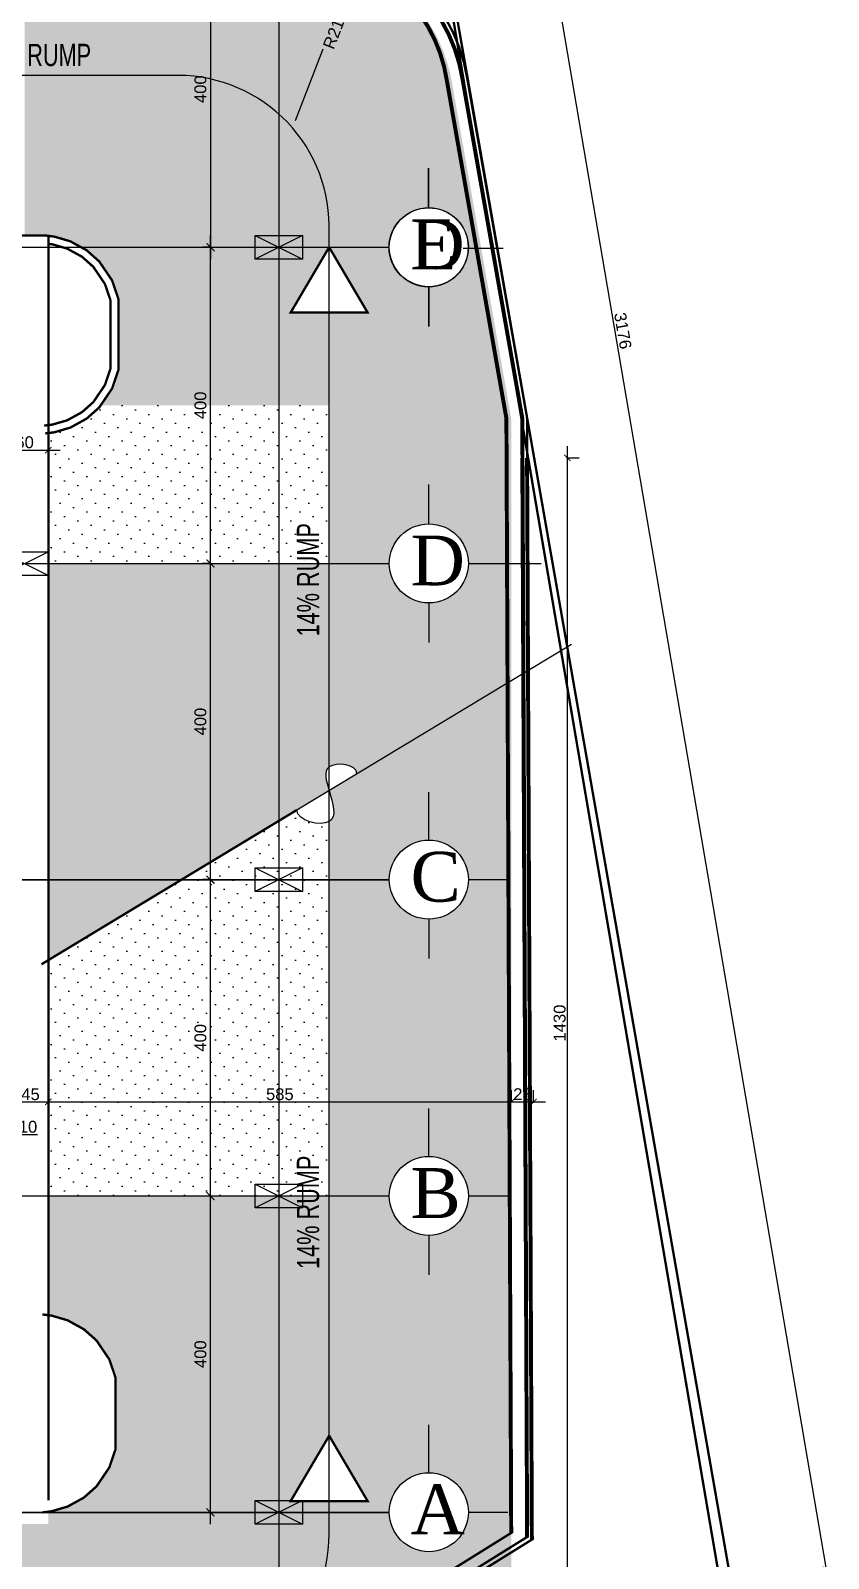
# Model space of a CAD drawing. Extents: x 250879 to 348495, y -51522 to -9360.
# Drawn here: x 303658 to 304667, y -23152 to -21219 of the extents above; entities that cross this region are included whole.
import ezdxf

# ---------------------------------------------------------------- set-up
doc = ezdxf.new("R2010")
doc.units = 0
doc.layers.get('0').update_dxf_attribs({"linetype": 'CONTINUOUS'})
doc.layers.get('DEFPOINTS').update_dxf_attribs({"color": 9, "linetype": 'CONTINUOUS'})
doc.layers.add('A-text finishing', color=6, linetype='CONTINUOUS', lineweight=13)
for name, color, linetype in [('AXIS', 1, 'CONTINUOUS'), ('COLUMN', 5, 'CONTINUOUS'), ('FURNITURE', 4, 'CONTINUOUS'), ('HATCH', 8, 'CONTINUOUS'), ('TEXT', 3, 'CONTINUOUS'), ('WALL', 7, 'CONTINUOUS'), ('WALL1', 2, 'CONTINUOUS')]:
    doc.layers.add(name, color=color, linetype=linetype)
doc.styles.get("Standard").update_dxf_attribs({"font": 'sanss___.ttf', "height": 15})
doc.styles.add('style2', font='romantic.ttf', dxfattribs={"height": 50})
doc.dimstyles.get("Standard").update_dxf_attribs({"dimtxt": 15, "dimasz": 10, "dimexe": 10, "dimexo": 30, "dimgap": 5, "dimtad": 1, "dimdec": 0, "dimdsep": 46, "dimtxsty": 'Standard', "dimblk1": 'ARCHTICK', "dimblk2": 'ARCHTICK', "dimsah": 1, "dimcen": 2.5, "dimdle": 15, "dimclrd": 3, "dimclre": 3, "dimclrt": 3, "dimazin": 0, "dimtfac": 1, "dimtdec": 0, "dimtmove": 2, "dimatfit": 2, "dimldrblk": 'ARCHTICK', "dimfxl": 1.0455, "dimfxlon": 1, "dimtolj": 1, "dimtzin": 0, "dimarcsym": 0})
doc.dimstyles.new('STANDARD$0', dxfattribs={"dimscale": 0, "dimtxt": 12, "dimasz": 8, "dimexe": 15, "dimexo": 0.0625, "dimgap": 2, "dimtad": 1, "dimdec": 0, "dimzin": 0, "dimdsep": 46, "dimtxsty": 'Standard', "dimblk1": 'ARCHTICK', "dimblk2": 'ARCHTICK', "dimsah": 1, "dimcen": 0.09, "dimdle": 15, "dimclrd": 3, "dimclre": 3, "dimclrt": 3, "dimazin": 0, "dimtfac": 1, "dimtdec": 0, "dimtofl": 0, "dimtmove": 1, "dimatfit": 3, "dimldrblk": 'ARCHTICK', "dimfxl": 1.0455, "dimfxlon": 1, "dimtolj": 1, "dimtzin": 0, "dimarcsym": 0})

# ---------------------------------------------------------------- blocks, each defined once
blk = doc.blocks.new('_ARCHTICK')
at = {"color": 0, "linetype": 'ByBlock', "const_width": 0.15}
blk.add_lwpolyline([(-0.5, -0.5), (0.5, 0.5)], dxfattribs=at)
blk = doc.blocks.new('*D111')
at = {"layer": 'DEFPOINTS', "color": 0, "linetype": 'ByBlock', "ltscale": 3, "transparency": 16777216}
for p in [(303818.8, -22693), (303885.6, -22693), (303757.1, -23093.2)]:
    blk.add_point(p, dxfattribs=at)
at = {"layer": 'WALL1', "color": 3, "linetype": 'ByBlock', "lineweight": -2, "ltscale": 3, "transparency": 16777216}
for p, q in [((303885.6, -23108.2), (303885.6, -22678)), ((303884.6, -22693), (303895.6, -22693)), ((303884.6, -23093.2), (303895.6, -23093.2))]:
    blk.add_line(p, q, dxfattribs=at)
at = {"layer": 'WALL1', "color": 3, "linetype": 'ByBlock', "lineweight": -2, "ltscale": 3, "transparency": 16777216, "xscale": 10, "yscale": 10, "zscale": 10}
for p, rotation in [((303885.6, -22693), 90), ((303885.6, -23093.2), 270)]:
    blk.add_blockref('_ARCHTICK', p, dxfattribs=dict(at, rotation=rotation))
at = {"layer": 'WALL1', "color": 3, "linetype": 'ByBlock', "ltscale": 3, "transparency": 16777216, "insert": (303872.9, -22893.1), "char_height": 15, "attachment_point": 5, "rotation": 90}
blk.add_mtext('\\A1;400', dxfattribs=at)
blk = doc.blocks.new('*D112')
at = {"layer": 'DEFPOINTS', "color": 0, "linetype": 'ByBlock', "ltscale": 3, "transparency": 16777216}
for p in [(303885.6, -22292.8), (303885.6, -22292.8), (303818.8, -22693)]:
    blk.add_point(p, dxfattribs=at)
at = {"layer": 'WALL1', "color": 3, "linetype": 'ByBlock', "lineweight": -2, "ltscale": 3, "transparency": 16777216}
for p, q in [((303885.6, -22708), (303885.6, -22277.8)), ((303885.6, -22292.8), (303875.6, -22292.8)), ((303884.6, -22693), (303895.6, -22693))]:
    blk.add_line(p, q, dxfattribs=at)
at = {"layer": 'WALL1', "color": 3, "linetype": 'ByBlock', "lineweight": -2, "ltscale": 3, "transparency": 16777216, "xscale": 10, "yscale": 10, "zscale": 10}
for p, rotation in [((303885.6, -22292.8), 90), ((303885.6, -22693), 270)]:
    blk.add_blockref('_ARCHTICK', p, dxfattribs=dict(at, rotation=rotation))
at = {"layer": 'WALL1', "color": 3, "linetype": 'ByBlock', "ltscale": 3, "transparency": 16777216, "insert": (303872.9, -22492.9), "char_height": 15, "attachment_point": 5, "rotation": 90}
blk.add_mtext('\\A1;400', dxfattribs=at)
blk = doc.blocks.new('*D113')
at = {"layer": 'DEFPOINTS', "color": 0, "linetype": 'ByBlock', "ltscale": 3, "transparency": 16777216}
for p in [(303885.6, -21892.8), (303885.6, -21892.8), (303885.6, -22292.8)]:
    blk.add_point(p, dxfattribs=at)
at = {"layer": 'WALL1', "color": 3, "linetype": 'ByBlock', "lineweight": -2, "ltscale": 3, "transparency": 16777216}
for p, q in [((303885.6, -22307.8), (303885.6, -21877.8)), ((303885.6, -21892.8), (303875.6, -21892.8)), ((303885.6, -22292.8), (303875.6, -22292.8))]:
    blk.add_line(p, q, dxfattribs=at)
at = {"layer": 'WALL1', "color": 3, "linetype": 'ByBlock', "lineweight": -2, "ltscale": 3, "transparency": 16777216, "xscale": 10, "yscale": 10, "zscale": 10}
for p, rotation in [((303885.6, -21892.8), 90), ((303885.6, -22292.8), 270)]:
    blk.add_blockref('_ARCHTICK', p, dxfattribs=dict(at, rotation=rotation))
at = {"layer": 'WALL1', "color": 3, "linetype": 'ByBlock', "ltscale": 3, "transparency": 16777216, "insert": (303872.9, -22092.8), "char_height": 15, "attachment_point": 5, "rotation": 90}
blk.add_mtext('\\A1;400', dxfattribs=at)
blk = doc.blocks.new('*D114')
at = {"layer": 'DEFPOINTS', "color": 0, "linetype": 'ByBlock', "ltscale": 3, "transparency": 16777216}
for p in [(303885.6, -21492.8), (303885.6, -21492.8), (303885.6, -21892.8)]:
    blk.add_point(p, dxfattribs=at)
at = {"layer": 'WALL1', "color": 3, "linetype": 'ByBlock', "lineweight": -2, "ltscale": 3, "transparency": 16777216}
for p, q in [((303885.6, -21492.8), (303875.6, -21492.8)), ((303885.6, -21907.8), (303885.6, -21477.8)), ((303885.6, -21892.8), (303875.6, -21892.8))]:
    blk.add_line(p, q, dxfattribs=at)
at = {"layer": 'WALL1', "color": 3, "linetype": 'ByBlock', "lineweight": -2, "ltscale": 3, "transparency": 16777216, "xscale": 10, "yscale": 10, "zscale": 10}
for p, rotation in [((303885.6, -21492.8), 90), ((303885.6, -21892.8), 270)]:
    blk.add_blockref('_ARCHTICK', p, dxfattribs=dict(at, rotation=rotation))
at = {"layer": 'WALL1', "color": 3, "linetype": 'ByBlock', "ltscale": 3, "transparency": 16777216, "insert": (303872.9, -21692.8), "char_height": 15, "attachment_point": 5, "rotation": 90}
blk.add_mtext('\\A1;400', dxfattribs=at)
blk = doc.blocks.new('*D118')
at = {"layer": 'DEFPOINTS', "color": 0, "linetype": 'ByBlock', "ltscale": 3, "transparency": 16777216}
for p in [(303848.3, -21092.8), (303848.3, -21492.8), (303885.6, -21492.8)]:
    blk.add_point(p, dxfattribs=at)
at = {"layer": 'WALL1', "color": 3, "linetype": 'ByBlock', "lineweight": -2, "ltscale": 3, "transparency": 16777216}
for p, q in [((303885.6, -21077.8), (303885.6, -21507.8)), ((303884.6, -21092.8), (303895.6, -21092.8)), ((303884.6, -21492.8), (303895.6, -21492.8))]:
    blk.add_line(p, q, dxfattribs=at)
at = {"layer": 'WALL1', "color": 3, "linetype": 'ByBlock', "lineweight": -2, "ltscale": 3, "transparency": 16777216, "xscale": 10, "yscale": 10, "zscale": 10}
for p, rotation in [((303885.6, -21092.8), 90), ((303885.6, -21492.8), 270)]:
    blk.add_blockref('_ARCHTICK', p, dxfattribs=dict(at, rotation=rotation))
at = {"layer": 'WALL1', "color": 3, "linetype": 'ByBlock', "ltscale": 3, "transparency": 16777216, "insert": (303872.9, -21292.8), "char_height": 15, "attachment_point": 5, "rotation": 90}
blk.add_mtext('\\A1;400', dxfattribs=at)
blk = doc.blocks.new('COLUMN')
at = {"layer": 'AXIS'}
for p, q in [((236924.7, -9644.3), (236984.7, -9674.3)), ((236984.7, -9644.3), (236924.7, -9674.3))]:
    blk.add_line(p, q, dxfattribs=at)
at = {"layer": 'COLUMN'}
blk.add_lwpolyline([(236924.7, -9644.3), (236984.7, -9644.3), (236984.7, -9674.3), (236924.7, -9674.3)], close=True, dxfattribs=at)
blk = doc.blocks.new('AXISG')
at = {"layer": 'AXIS'}
for p, q in [((307797.6, -19949.2), (307797.6, -23524.1)), ((305595.8, -21492.8), (307936.9, -21492.8)), ((305587.5, -21892.8), (307936.9, -21892.8)), ((305587.5, -22292.8), (307936.9, -22292.8)), ((305587.5, -22693), (307936.9, -22693)), ((305587.5, -23093.2), (307936.9, -23093.2))]:
    blk.add_line(p, q, dxfattribs=at)
at = {"layer": 'WALL', "linetype": 'Continuous'}
for p in [(70842.9, -11833.6), (70521.5, -12233.6), (70842.9, -12633.6), (70842.9, -13033.7), (70842.9, -13433.9)]:
    blk.add_blockref('COLUMN', p, dxfattribs=at)
blk = doc.blocks.new('*D21')
at = {"layer": 'DEFPOINTS', "color": 0, "linetype": 'Continuous', "transparency": 16777216}
for p in [(159766.8, -32812.9), (159633.4, -32835.7), (160167.5, -35966.3)]:
    blk.add_point(p, dxfattribs=at)
at = {"layer": 'WALL', "color": 3, "linetype": 'Continuous', "lineweight": -2, "transparency": 16777216}
for p, q in [((160303.4, -35958.3), (159764.3, -32798.1)), ((159765.8, -32813.1), (159781.6, -32810.4)), ((160299.9, -35943.7), (160315.7, -35941))]:
    blk.add_line(p, q, dxfattribs=at)
at = {"layer": 'WALL', "color": 3, "linetype": 'Continuous', "lineweight": -2, "transparency": 16777216, "xscale": 8, "yscale": 8, "zscale": 8}
for p, rotation in [((159766.8, -32812.9), 99.68081920431923), ((160300.9, -35943.5), 279.6808192043192)]:
    blk.add_blockref('_ARCHTICK', p, dxfattribs=dict(at, rotation=rotation))
at = {"layer": 'WALL', "color": 3, "linetype": 'Continuous', "transparency": 16777216, "insert": (160043.5, -34376.6), "char_height": 15, "attachment_point": 5, "rotation": 279.6808}
blk.add_mtext('\\A1;3176', dxfattribs=at)
blk = doc.blocks.new('*D487')
at = {"layer": 'DEFPOINTS', "color": 0, "linetype": 'Continuous', "transparency": 16777216}
for p in [(303625.6, -22544.2), (303635.6, -22551.3), (303635.6, -22574)]:
    blk.add_point(p, dxfattribs=at)
at = {"layer": 'WALL', "color": 3, "linetype": 'Continuous', "lineweight": -2, "transparency": 16777216}
for p, q in [((303610.6, -22574), (303650.6, -22574)), ((303625.6, -22573), (303625.6, -22589)), ((303630.6, -22574), (303643, -22615.2)), ((303635.6, -22573), (303635.6, -22589)), ((303643, -22615.2), (303666.8, -22615.2))]:
    blk.add_line(p, q, dxfattribs=at)
at = {"layer": 'WALL', "color": 3, "linetype": 'Continuous', "lineweight": -2, "transparency": 16777216, "xscale": 8, "yscale": 8, "zscale": 8, "rotation": 180}
blk.add_blockref('_ARCHTICK', (303625.6, -22574), dxfattribs=at)
at = {"layer": 'WALL', "color": 3, "linetype": 'Continuous', "lineweight": -2, "transparency": 16777216, "xscale": 8, "yscale": 8, "zscale": 8}
blk.add_blockref('_ARCHTICK', (303635.6, -22574), dxfattribs=at)
at = {"layer": 'WALL', "color": 3, "linetype": 'Continuous', "transparency": 16777216, "insert": (303654.9, -22605.5), "char_height": 15, "attachment_point": 5}
blk.add_mtext('\\A1;10', dxfattribs=at)
blk = doc.blocks.new('*D488')
at = {"layer": 'DEFPOINTS', "color": 0, "linetype": 'Continuous', "transparency": 16777216}
for p in [(303680.6, -22520.8), (303635.6, -22551.3), (303680.6, -22574)]:
    blk.add_point(p, dxfattribs=at)
at = {"layer": 'WALL', "color": 3, "linetype": 'Continuous', "lineweight": -2, "transparency": 16777216}
for p, q in [((303620.6, -22574), (303695.6, -22574)), ((303635.6, -22573), (303635.6, -22589)), ((303680.6, -22573), (303680.6, -22589))]:
    blk.add_line(p, q, dxfattribs=at)
at = {"layer": 'WALL', "color": 3, "linetype": 'Continuous', "lineweight": -2, "transparency": 16777216, "xscale": 8, "yscale": 8, "zscale": 8, "rotation": 180}
blk.add_blockref('_ARCHTICK', (303635.6, -22574), dxfattribs=at)
at = {"layer": 'WALL', "color": 3, "linetype": 'Continuous', "lineweight": -2, "transparency": 16777216, "xscale": 8, "yscale": 8, "zscale": 8}
blk.add_blockref('_ARCHTICK', (303680.6, -22574), dxfattribs=at)
at = {"layer": 'WALL', "color": 3, "linetype": 'Continuous', "transparency": 16777216, "insert": (303658.1, -22564.3), "char_height": 15, "attachment_point": 5}
blk.add_mtext('\\A1;45', dxfattribs=at)
blk = doc.blocks.new('*D489')
at = {"layer": 'DEFPOINTS', "color": 0, "linetype": 'Continuous', "transparency": 16777216}
for p in [(303680.6, -22520.8), (304266, -22574), (304266, -22574.8)]:
    blk.add_point(p, dxfattribs=at)
at = {"layer": 'WALL', "color": 3, "linetype": 'Continuous', "lineweight": -2, "transparency": 16777216}
for p, q in [((303665.6, -22574), (304281, -22574)), ((303680.6, -22573), (303680.6, -22589)), ((304266, -22574.8), (304266, -22559))]:
    blk.add_line(p, q, dxfattribs=at)
at = {"layer": 'WALL', "color": 3, "linetype": 'Continuous', "lineweight": -2, "transparency": 16777216, "xscale": 8, "yscale": 8, "zscale": 8, "rotation": 180}
blk.add_blockref('_ARCHTICK', (303680.6, -22574), dxfattribs=at)
at = {"layer": 'WALL', "color": 3, "linetype": 'Continuous', "lineweight": -2, "transparency": 16777216, "xscale": 8, "yscale": 8, "zscale": 8}
blk.add_blockref('_ARCHTICK', (304266, -22574), dxfattribs=at)
at = {"layer": 'WALL', "color": 3, "linetype": 'Continuous', "transparency": 16777216, "insert": (303973.3, -22564.3), "char_height": 15, "attachment_point": 5}
blk.add_mtext('\\A1;585', dxfattribs=at)
blk = doc.blocks.new('*D490')
at = {"layer": 'DEFPOINTS', "color": 0, "linetype": 'Continuous', "transparency": 16777216}
for p in [(304266, -22574.8), (304294, -22574), (304294, -22582.1)]:
    blk.add_point(p, dxfattribs=at)
at = {"layer": 'WALL', "color": 3, "linetype": 'Continuous', "lineweight": -2, "transparency": 16777216}
for p, q in [((304251, -22574), (304309, -22574)), ((304266, -22574.8), (304266, -22559)), ((304294, -22575.1), (304294, -22559))]:
    blk.add_line(p, q, dxfattribs=at)
at = {"layer": 'WALL', "color": 3, "linetype": 'Continuous', "lineweight": -2, "transparency": 16777216, "xscale": 8, "yscale": 8, "zscale": 8, "rotation": 180}
blk.add_blockref('_ARCHTICK', (304266, -22574), dxfattribs=at)
at = {"layer": 'WALL', "color": 3, "linetype": 'Continuous', "lineweight": -2, "transparency": 16777216, "xscale": 8, "yscale": 8, "zscale": 8}
blk.add_blockref('_ARCHTICK', (304294, -22574), dxfattribs=at)
at = {"layer": 'WALL', "color": 3, "linetype": 'Continuous', "transparency": 16777216, "insert": (304280, -22564.3), "char_height": 15, "attachment_point": 5}
blk.add_mtext('\\A1;28', dxfattribs=at)
blk = doc.blocks.new('*D516')
at = {"layer": 'DEFPOINTS', "color": 0, "linetype": 'Continuous', "transparency": 16777216}
for p in [(304076.8, -21117.6), (303998.3, -21318.4)]:
    blk.add_point(p, dxfattribs=at)
at = {"layer": 'WALL', "color": 3, "linetype": 'Continuous', "lineweight": -2, "transparency": 16777216}
for p, q in [((304082.2, -21103.6), (304048.8, -21189.3)), ((303992.9, -21332.4), (304028.2, -21241.9))]:
    blk.add_line(p, q, dxfattribs=at)
at = {"layer": 'WALL', "color": 3, "linetype": 'Continuous', "lineweight": -2, "transparency": 16777216, "xscale": 10, "yscale": 10, "zscale": 10, "rotation": 68.66256762549395}
blk.add_blockref('_ARCHTICK', (304076.8, -21117.6), dxfattribs=at)
at = {"layer": 'WALL', "color": 3, "linetype": 'Continuous', "transparency": 16777216, "insert": (304043.4, -21217.5), "char_height": 15, "attachment_point": 5, "rotation": 68.6626}
blk.add_mtext('\\A1;R216', dxfattribs=at)
blk = doc.blocks.new('*D520')
at = {"layer": 'DEFPOINTS', "color": 0, "linetype": 'Continuous', "transparency": 16777216}
for p in [(303680.6, -21749.3), (303620.6, -21877.8), (303680.6, -21877.8)]:
    blk.add_point(p, dxfattribs=at)
at = {"layer": 'WALL', "color": 3, "linetype": 'Continuous', "lineweight": -2, "transparency": 16777216}
for p, q in [((303620.6, -21750.3), (303620.6, -21734.3)), ((303680.6, -21750.3), (303680.6, -21734.3)), ((303605.6, -21749.3), (303695.6, -21749.3))]:
    blk.add_line(p, q, dxfattribs=at)
at = {"layer": 'WALL', "color": 3, "linetype": 'Continuous', "lineweight": -2, "transparency": 16777216, "xscale": 8, "yscale": 8, "zscale": 8, "rotation": 180}
blk.add_blockref('_ARCHTICK', (303620.6, -21749.3), dxfattribs=at)
at = {"layer": 'WALL', "color": 3, "linetype": 'Continuous', "lineweight": -2, "transparency": 16777216, "xscale": 8, "yscale": 8, "zscale": 8}
blk.add_blockref('_ARCHTICK', (303680.6, -21749.3), dxfattribs=at)
at = {"layer": 'WALL', "color": 3, "linetype": 'Continuous', "transparency": 16777216, "insert": (303650.6, -21739.5), "char_height": 15, "attachment_point": 5}
blk.add_mtext('\\A1;60', dxfattribs=at)
blk = doc.blocks.new('*D542')
at = {"layer": 'DEFPOINTS', "color": 0, "linetype": 'Continuous', "transparency": 16777216}
for p in [(304279.9, -21759.3), (304336.8, -21759.3), (304286, -23189.2)]:
    blk.add_point(p, dxfattribs=at)
at = {"layer": 'WALL', "color": 3, "linetype": 'Continuous', "lineweight": -2, "transparency": 16777216}
for p, q in [((304336.8, -23204.2), (304336.8, -21744.3)), ((304335.8, -21759.3), (304351.8, -21759.3)), ((304335.8, -23189.2), (304351.8, -23189.2))]:
    blk.add_line(p, q, dxfattribs=at)
at = {"layer": 'WALL', "color": 3, "linetype": 'Continuous', "lineweight": -2, "transparency": 16777216, "xscale": 8, "yscale": 8, "zscale": 8}
for p, rotation in [((304336.8, -21759.3), 90), ((304336.8, -23189.2), 270)]:
    blk.add_blockref('_ARCHTICK', p, dxfattribs=dict(at, rotation=rotation))
at = {"layer": 'WALL', "color": 3, "linetype": 'Continuous', "transparency": 16777216, "insert": (304327.1, -22474.2), "char_height": 15, "attachment_point": 5, "rotation": 90}
blk.add_mtext('\\A1;1430', dxfattribs=at)
blk = doc.blocks.new('site77')
at = {"layer": 'WALL', "linetype": 'Continuous', "const_width": 3}
for points in [[(159633.4, -32835.7), (160181.6, -35967.1)], [(159633.4, -32835.7), (160167.5, -35966.3)]]:
    blk.add_lwpolyline(points, dxfattribs=at)
at = {"layer": 'WALL', "linetype": 'Continuous'}
dim = blk.add_aligned_dim(p1=(160167.5, -35966.3), p2=(159633.4, -32835.7), distance=-135.4, dimstyle='STANDARD$0', override={"dimscale": 1}, dxfattribs=at)
dim.commit()
dim.dimension.update_dxf_attribs({"geometry": '*D21', "text_midpoint": (160043.5, -34376.6)})

msp = doc.modelspace()

# ---------------------------------------------------------------- hatches: boundary and pattern name
at = {"layer": 'FURNITURE', "ltscale": 3}
h = msp.add_hatch(dxfattribs=at)
h.set_pattern_fill('DOTS', color=256, scale=10, angle=45, style=0)
h.paths.add_polyline_path([(303650.62506, -23108.16214), (303620.62506, -23108.16214), (303240.14818, -23108.16214), (303210.14818, -23108.16214), (303210.14818, -23320.57165), (303421.88837, -23320.57165), (303421.88837, -23271.93587), (303504.53815, -23320.57165), (303650.62506, -23320.57165)])
h.paths.add_polyline_path([(303650.62506, -23320.57165), (303504.53815, -23320.57165), (303421.88837, -23369.20742), (303421.88837, -23320.57165), (303210.14818, -23320.57165), (303210.14818, -23510.70422), (303650.62506, -23510.70422)])
h.paths.add_polyline_path([(304035.62506, -23120.57165), (304035.62506, -23093.16214), (303680.62506, -23093.16214), (303680.62506, -23108.16214), (303650.62506, -23108.16214), (303650.62506, -23320.57165), (303835.62506, -23320.57165, 0.4142135624)], flags=17)
edge = h.paths.add_edge_path()
edge.add_line((304265.95424, -23178.05087), (304265.95424, -22041.19227))
edge.add_line((304265.95424, -22041.19227), (304035.6803, -22180.22418))
edge.add_spline(control_points=[(304035.6803, -22180.22418), (304040.67452, -22196.46872), (304045.67349, -22213.32063), (304035.62506, -22219.26249)], knot_values=[66.1905518094, 66.1905518094, 66.1905518094, 66.1905518094, 105.2644354547, 105.2644354547, 105.2644354547, 105.2644354547], degree=3, periodic=0)
edge.add_line((304035.62506, -22219.26249), (304035.62506, -22292.83296))
edge.add_line((304035.62506, -22292.83296), (304111.69914, -22292.83296))
edge.add_arc((304161.69903, -22292.72542), 50, -0.00000001, 180.1232386, ccw=False)
edge.add_arc((304161.69903, -22292.72542), 50, 180.1232386, 359.99999999, ccw=False)
edge.add_line((304111.69914, -22292.83296), (304035.62506, -22292.83296))
edge.add_line((304035.62506, -22292.83296), (304035.62506, -22692.99755))
edge.add_line((304035.62506, -22692.99755), (304111.69914, -22692.99755))
edge.add_arc((304161.69903, -22692.89), 50, -0.00000001, 180.1232386, ccw=False)
edge.add_arc((304161.69903, -22692.89), 50, 180.1232386, 359.99999999, ccw=False)
edge.add_line((304111.69914, -22692.99755), (304035.62506, -22692.99755))
edge.add_line((304035.62506, -22692.99755), (304035.62506, -22996.27297))
edge.add_line((304035.62506, -22996.27297), (304084.26084, -23078.92275))
edge.add_line((304084.26084, -23078.92275), (304035.62506, -23078.92275))
edge.add_line((304035.62506, -23078.92275), (304035.62506, -23093.16214))
edge.add_line((304035.62506, -23093.16214), (304111.69914, -23093.16214))
edge.add_arc((304161.69903, -23093.05459), 50, -0.00000001, 180.1232386, ccw=False)
edge.add_arc((304161.69903, -23093.05459), 50, 180.1232386, 359.99999999, ccw=False)
edge.add_line((304111.69914, -23093.16214), (304035.62506, -23093.16214))
edge.add_line((304035.62506, -23093.16214), (304035.62506, -23120.57165))
edge.add_arc((303835.62506, -23120.57165), 200, 270, 360, ccw=False)
edge.add_line((303835.62506, -23320.57165), (303650.62506, -23320.57165))
edge.add_line((303650.62506, -23320.57165), (303650.62506, -23510.70422))
edge.add_line((303650.62506, -23510.70422), (303731.79685, -23510.70422))
edge.add_line((303731.79685, -23510.70422), (304265.95424, -23178.05087))
h.paths.add_polyline_path([(304035.62506, -22292.83296), (303849.17009, -22292.83296), (303680.62506, -22394.59497), (303680.62506, -22692.99755), (304035.62506, -22692.99755)], flags=16)
edge = h.paths.add_edge_path()
edge.add_spline(control_points=[(304035.62506, -22180.04455), (304031.81021, -22167.63905), (304028.0305, -22155.61275), (304035.62506, -22150.1964)], knot_values=[36.1983669182, 36.1983669182, 36.1983669182, 36.1983669182, 66.0465059687, 66.0465059687, 66.0465059687, 66.0465059687], degree=3, periodic=0)
edge.add_line((304035.62506, -22150.1964), (304035.62506, -21892.83296))
edge.add_line((304035.62506, -21892.83296), (303680.62506, -21892.83296))
edge.add_line((303680.62506, -21892.83296), (303680.62506, -22292.83296))
edge.add_line((303680.62506, -22292.83296), (303848.95106, -22292.83296))
edge.add_line((303848.95106, -22292.83296), (303994.8934, -22204.60871))
edge.add_line((303994.8934, -22204.60871), (303995.00025, -22204.78546))
edge.add_line((303995.00025, -22204.78546), (304035.62506, -22180.25753))
edge.add_line((304035.62506, -22180.25753), (304035.62506, -22180.04455))
edge = h.paths.add_edge_path()
edge.add_line((304111.69914, -21892.83296), (304035.62506, -21892.83296))
edge.add_line((304035.62506, -21892.83296), (304035.62506, -22150.1964))
edge.add_spline(control_points=[(304035.62506, -22150.1964), (304035.62507, -22150.1964), (304044.83539, -22143.62772), (304070.77462, -22146.78073), (304070.77462, -22158.84685)], knot_values=[0, 0, 0, 0, 0.0000130768, 36.1983669182, 36.1983669182, 36.1983669182, 36.1983669182], degree=3, periodic=0)
edge.add_line((304070.85454, -22158.98711), (304265.95424, -22041.19227))
edge.add_line((304265.95424, -22041.19227), (304265.95424, -21709.78519))
edge.add_line((304265.95424, -21709.78519), (304262.98095, -21692.91526))
edge.add_line((304262.98095, -21692.91526), (304035.62506, -21692.91526))
edge.add_line((304035.62506, -21692.91526), (304035.62506, -21892.83296))
edge.add_line((304035.62506, -21892.83296), (304111.69914, -21892.83296))
edge.add_arc((304161.69903, -21892.72542), 50, -0.00000001, 180.1232386, ccw=False)
edge.add_arc((304161.69903, -21892.72542), 50, 180.1232386, 359.99999999, ccw=False)
h.paths.add_polyline_path([(304227.72694, -21492.89), (304211.69876, -21492.89, -0.28418402), (304183.89497, -21537.52877, -0.5591175026), (304111.36989, -21492.83296), (304035.70304, -21492.83296), (304084.26084, -21575.35024), (304035.62506, -21575.35024), (304035.62506, -21692.91526), (304262.98095, -21692.91526)])
h.paths.add_polyline_path([(304035.62506, -21575.35024), (303986.98929, -21575.35024), (304035.54709, -21492.83296), (303722.2002, -21492.83296), (303728.9753, -21496.56003), (303744.99213, -21510.78999), (303761.20026, -21534.73078), (303769.12576, -21558.07793), (303769.12576, -21603.07758), (303769.12576, -21648.07724), (303761.20026, -21671.42438), (303746.65075, -21692.91526), (304035.62506, -21692.91526)])
h.paths.add_polyline_path([(303835.62506, -21275.56449), (303650.62506, -21275.56449), (303650.62506, -21477.83296), (303676.58279, -21477.83296), (303680.62506, -21477.83296), (303680.62506, -21478.35114), (303688.15993, -21479.31703), (303708.41185, -21485.24782), (303722.2002, -21492.83296), (304035.54709, -21492.83296), (304035.62506, -21492.70046), (304035.62506, -21465.09428, 0.4251936739)], flags=17)
h.paths.add_polyline_path([(304190.75516, -21283.11846, 0.3639919777), (303993.79095, -21117.83296), (303751.65256, -21117.83296), (303650.62506, -21117.83296), (303650.62506, -21275.56449), (303835.62506, -21275.56449, -0.4251936739), (304035.62506, -21465.09428), (304035.62506, -21492.70046), (304035.70304, -21492.83296), (304111.36989, -21492.83296, -0.2847652671), (304139.17391, -21448.08665, -0.5587432026), (304211.69903, -21492.72542), (304227.69793, -21492.72542)])
h.paths.add_polyline_path([(304035.62506, -22692.99755), (303680.62506, -22692.99755), (303680.62506, -22707.99755), (303680.62506, -22843.80215), (303684.65923, -22844.31929), (303704.91115, -22850.25008), (303725.4746, -22861.56229), (303741.49143, -22875.79225), (303757.69956, -22899.73304), (303765.62506, -22923.08019), (303765.62506, -22968.07984), (303765.62506, -23013.0795), (303757.69956, -23036.42664), (303741.49143, -23060.36744), (303725.4746, -23074.59739), (303704.91115, -23085.90961), (303684.65923, -23091.8404), (303680.62506, -23092.35754), (303680.62506, -23093.16214), (304035.62506, -23093.16214), (304035.62506, -23078.92275), (303986.98929, -23078.92275), (304035.62506, -22996.27297)], flags=17)
h.paths.add_polyline_path([(303410.26831, -23463.70359), (303450.50494, -23463.70359), (303450.50494, -23486.65626), (303410.26831, -23486.65626)], flags=24)
h.paths.add_polyline_path([(303954.2375, -22513.03357), (303954.2375, -22472.79694), (303977.19018, -22472.79694), (303977.19018, -22513.03357)], flags=8)
h.paths.add_polyline_path([(303954.2375, -22112.95128), (303954.2375, -22072.71465), (303977.19018, -22072.71465), (303977.19018, -22112.95128)], flags=24)
h.paths.add_polyline_path([(303954.2375, -21712.95128), (303954.2375, -21672.71465), (303977.19018, -21672.71465), (303977.19018, -21712.95128)], flags=9)
h.paths.add_polyline_path([(303954.2375, -21312.95128), (303954.2375, -21272.71465), (303977.19018, -21272.71465), (303977.19018, -21312.95128)], flags=25)
h.paths.add_polyline_path([(303954.2375, -22913.19816), (303954.2375, -22872.96153), (303977.19018, -22872.96153), (303977.19018, -22913.19816)], flags=24)
h.paths.add_polyline_path([(303680.62506, -22292.83296), (303680.62506, -22692.99755), (304035.62506, -22692.99755), (304035.62506, -22292.83296)])
h = msp.add_hatch(dxfattribs=at)
h.set_pattern_fill('DOTS', color=256, scale=10, angle=45, style=0)
h.paths.add_polyline_path([(304035.62506, -21692.91526), (303746.65075, -21692.91526), (303744.99213, -21695.36518), (303728.9753, -21709.59514), (303708.41185, -21720.90735), (303688.15993, -21726.83814), (303680.62506, -21727.80403), (303680.62506, -21892.83296), (304035.62506, -21892.83296)])
edge = h.paths.add_edge_path()
edge.add_spline(control_points=[(304035.62506, -22219.26249), (304035.62506, -22219.26249), (304024.55488, -22225.80852), (303995.22159, -22219.11294), (303994.89623, -22204.84827)], knot_values=[105.2644354547, 105.2644354547, 105.2644354547, 105.2644354547, 105.2644472874, 148.311472602, 148.311472602, 148.311472602, 148.311472602], degree=3, periodic=0)
edge.add_line((303994.89623, -22204.84827), (303849.17009, -22292.83296))
edge.add_line((303849.17009, -22292.83296), (304035.62506, -22292.83296))
edge.add_line((304035.62506, -22292.83296), (304035.62506, -22219.26249))
h.paths.add_polyline_path([(304035.62506, -22292.83296), (303849.17009, -22292.83296), (303680.62506, -22394.59497), (303680.62506, -22692.99755), (304035.62506, -22692.99755)])
h.paths.add_polyline_path([(303954.2375, -21712.95128), (303954.2375, -21672.71465), (303977.19018, -21672.71465), (303977.19018, -21712.95128)], flags=9)
h.paths.add_polyline_path([(303954.2375, -22513.03357), (303954.2375, -22472.79694), (303977.19018, -22472.79694), (303977.19018, -22513.03357)], flags=24)

# ---------------------------------------------------------------- linework, layer by layer
at = {"layer": 'A-text finishing', "const_width": 3}
msp.add_lwpolyline([(304291.95424, -23127.6952), (304285.87565, -21708.54843), (304210.27863, -21279.62379, 0.3732994173), (303993.72833, -21096.83296), (303680.62506, -21096.83296)], format="xyb", dxfattribs=at)
for points in [[(303676.58279, -21477.83296), (303180.14818, -21477.83296)], [(303769.12576, -21603.07758), (303769.12576, -21558.07793), (303761.20026, -21534.73078), (303744.99213, -21510.78999), (303728.9753, -21496.56003), (303708.41185, -21485.24782), (303688.15993, -21479.31703), (303676.58279, -21477.83296)], [(303680.62506, -22707.99755), (303680.62506, -21477.83296)], [(303759.12576, -21603.07758), (303759.12576, -21559.72898), (303752.16411, -21539.22117), (303737.41375, -21517.43363), (303723.17231, -21504.78099), (303704.55094, -21494.53713), (303686.10626, -21489.1356), (303680.62506, -21488.43297)], [(303759.12576, -21603.07758), (303759.12576, -21646.42619), (303752.16411, -21666.934), (303737.41375, -21688.72154), (303723.17231, -21701.37418), (303704.55094, -21711.61804), (303686.10626, -21717.01957), (303675.3113, -21718.40337)], [(303769.12576, -21603.07758), (303769.12576, -21648.07724), (303761.20026, -21671.42438), (303744.99213, -21695.36518), (303728.9753, -21709.59514), (303708.41185, -21720.90735), (303688.15993, -21726.83814), (303676.58279, -21728.3222)], [(303680.62506, -23078.16214), (303680.62506, -22707.99755)], [(303765.62506, -22968.07984), (303765.62506, -22923.08019), (303757.69956, -22899.73304), (303741.49143, -22875.79225), (303725.4746, -22861.56229), (303704.91115, -22850.25008), (303684.65923, -22844.31929), (303673.08209, -22842.83522)], [(303765.62506, -22968.07984), (303765.62506, -23013.0795), (303757.69956, -23036.42664), (303741.49143, -23060.36744), (303725.4746, -23074.59739), (303704.91115, -23085.90961), (303684.65923, -23091.8404), (303673.08209, -23093.32446)]]:
    msp.add_lwpolyline(points, dxfattribs=at)
at = {"layer": 'AXIS'}
for p, q in [((304161.36986, -21442.89), (304161.36986, -21392.89)), ((304161.69903, -21442.72542), (304161.69903, -21392.72542)), ((301859.79853, -21492.83296), (304111.36989, -21492.83296)), ((304205.29127, -21493.92694), (304255.29127, -21493.92694)), ((304205.62044, -21493.76236), (304255.62044, -21493.76236)), ((304161.36986, -21542.89), (304161.36986, -21592.89)), ((304161.69903, -21542.72542), (304161.69903, -21592.72542)), ((304161.69903, -21842.72542), (304161.69903, -21792.72542)), ((301805.21671, -21892.83296), (304111.36989, -21892.83296)), ((304211.69903, -21892.72542), (304303.69323, -21892.72542)), ((304161.69903, -21942.72542), (304161.69903, -21992.72542)), ((304161.69903, -22242.72542), (304161.69903, -22182.29677)), ((302014.98417, -22292.83296), (304111.36989, -22292.83296)), ((304211.69903, -22292.72542), (304261.69903, -22292.72542)), ((304161.69903, -22342.72542), (304161.69903, -22392.72542)), ((304161.69903, -22642.89), (304161.69903, -22582.46136)), ((302014.98417, -22692.99755), (304111.36989, -22692.99755)), ((304211.69903, -22692.89), (304261.69903, -22692.89)), ((304161.69903, -22742.89), (304161.69903, -22792.89)), ((304161.69903, -23043.05459), (304161.69903, -22982.62594)), ((302014.98417, -23093.16214), (304111.36989, -23093.16214)), ((304211.69903, -23093.05459), (304261.69903, -23093.05459))]:
    msp.add_line(p, q, dxfattribs=at)
for centre in [(304161.36986, -21492.89), (304161.69903, -21492.72542), (304161.69903, -21892.72542), (304161.69903, -22292.72542), (304161.69903, -22692.89), (304161.69903, -23093.05459)]:
    msp.add_circle(centre, 50, dxfattribs=at)
at = {"layer": 'FURNITURE', "ltscale": 3}
for p, q in [((303835.62506, -21275.56449), (303089.98872, -21275.56449)), ((304035.62506, -23120.57165), (304035.62506, -21465.09428))]:
    msp.add_line(p, q, dxfattribs=at)
for centre, radius, start, end in [((303844.33445, -21466.66317), 191.29705, 0.46990673, 92.60946815), ((303835.62506, -23120.57165), 200, 270, 0)]:
    msp.add_arc(centre, radius, start, end, dxfattribs=at)
at = {"layer": 'HATCH', "linetype": 'ByBlock', "ltscale": 3}
msp.add_line((303765.62506, -22292.83296), (303212.62506, -22292.83296), dxfattribs=at)
at = {"layer": 'WALL', "color": 6, "linetype": 'Continuous'}
msp.add_line((304342.00244, -21995.27684), (303671.90798, -22399.85806), dxfattribs=at)
at = {"layer": 'WALL', "linetype": 'Continuous', "ltscale": 3, "const_width": 5}
msp.add_lwpolyline([(304285.95424, -23124.36339), (304279.87565, -21709.07313), (304204.373, -21280.68394, 0.3735031767), (303993.79095, -21102.83296), (303680.62506, -21102.83296)], format="xyb", dxfattribs=at)
at = {"layer": 'WALL', "linetype": 'Continuous', "ltscale": 3}
msp.add_lwpolyline([(303669.32816, -23490.70422, 3, 3, 0), (304265.84075, -23119.21837, 5, 5, 0), (304259.76217, -21709.2358, 5, 5, 0), (304184.5631, -21282.56907, 5, 5, 0.3696651857), (303993.67746, -21116.24664, 5, 5, 0), (303680.60623, -21116.24664, 5, 5, 0)], format="xyseb", dxfattribs=at)
at = {"layer": 'WALL', "linetype": 'Continuous', "const_width": 3}
for points in [[(304035.62506, -21492.70046), (303986.98929, -21575.35024), (304035.62506, -21575.35024)], [(304035.62506, -21492.70046), (304084.26084, -21575.35024), (304035.62506, -21575.35024)], [(303994.8935, -22204.60865), (303671.90798, -22399.85806)], [(304035.62506, -22996.27297), (303986.98929, -23078.92275), (304035.62506, -23078.92275)], [(304035.62506, -22996.27297), (304084.26084, -23078.92275), (304035.62506, -23078.92275)]]:
    msp.add_lwpolyline(points, dxfattribs=at)
at = {"layer": 'WALL', "linetype": 'Continuous'}
for points in [[(303670.62506, -23507.56751, 3, 3, 0), (304285.95424, -23124.36339, 5, 5, 0), (304279.87565, -21759.25287, 5, 5, 0)], [(303673.79686, -23512.66061, 3, 3, 0), (304291.95424, -23127.6952, 5, 5, 0), (304285.87565, -21759.25287, 5, 5, 0)]]:
    msp.add_lwpolyline(points, format="xyseb", dxfattribs=at)
at = {"layer": 'WALL', "linetype": 'Continuous', "start_tangent": (0, 1), "end_tangent": (0, 1)}
msp.add_spline([(304070.77462, -22158.84685), (304035.62506, -22150.1964), (304035.62506, -22180.04457), (304035.62506, -22219.26249), (303994.8935, -22204.60865)], degree=3, dxfattribs=at)

# ---------------------------------------------------------------- block references
at = {"layer": 'WALL', "linetype": 'Continuous'}
for name, p in [('AXISG', (-3825.53138, 0)), ('site77', (144363.50098, 12778.18974))]:
    msp.add_blockref(name, p, dxfattribs=at)

# ---------------------------------------------------------------- texts
at = {"layer": 'TEXT', "width": 0.7}
for rotation, p in [(0.12694545, (303591.32821, -21263.7415)), (90.12694545, (304023.12277, -21985.12451)), (90.12694545, (304023.12277, -22785.2891))]:
    msp.add_text('14%%% RUMP', height=28.08, rotation=rotation, dxfattribs=at).set_placement(p)
at = {"layer": 'TEXT', "char_height": 63, "attachment_point": 1, "style": 'style2'}
for s, insert, width in [('D', (304138.28163, -21457.71826), 240.4607), ('E', (304138.6108, -21457.55367), 240.4607), ('D', (304138.6108, -21857.55367), 240.4607), ('C', (304138.6108, -22257.55367), 240.4607), ('B', (304138.6108, -22657.71826), 240.46074), ('A', (304138.6108, -23057.88285), 240.46074)]:
    msp.add_mtext(s, dxfattribs=dict(at, insert=insert, width=width))

# ---------------------------------------------------------------- dimensions: what is measured, and where the dimension line sits
at = {"layer": 'WALL', "linetype": 'Continuous'}
dim = msp.add_radius_dim(center=(303998.32226, -21318.43101), mpoint=(304076.78706, -21117.56706), dimstyle='Standard', dxfattribs=at)
dim.commit()
dim.dimension.update_dxf_attribs({"geometry": '*D516', "text_midpoint": (304043.36891, -21217.51036), "dimtype": 164})
for base, p1, p2, picture, middle in [((303680.62506, -21749.2549), (303620.62506, -21877.83296), (303680.62506, -21877.83296), '*D520', (303650.62506, -21739.51828)), ((303680.62506, -22574.03703), (303635.62506, -22551.30756), (303680.62506, -22520.78144), '*D488', (303658.12506, -22564.31069)), ((304265.95424, -22574.03703), (303680.62506, -22520.78144), (304265.95424, -22574.83688), '*D489', (303973.28965, -22564.31069)), ((303635.62506, -22574.03703), (303625.62506, -22544.23357), (303635.62506, -22551.30756), '*D487', (303644.97877, -22605.4897)), ((304293.95424, -22574.03703), (304265.95424, -22574.83688), (304293.95424, -22582.0577), '*D490', (304279.95424, -22564.31069))]:
    dim = msp.add_linear_dim(base=base, p1=p1, p2=p2, dimstyle='STANDARD$0', override={"dimscale": 1}, dxfattribs=at)
    dim.commit()
    dim.dimension.update_dxf_attribs({"geometry": picture, "text_midpoint": middle})
dim = msp.add_linear_dim(base=(304336.83283, -21759.25287), p1=(304285.95424, -23189.15688), p2=(304279.87565, -21759.25287), angle=90, dimstyle='STANDARD$0', override={"dimscale": 1}, dxfattribs=at)
dim.commit()
dim.dimension.update_dxf_attribs({"geometry": '*D542', "text_midpoint": (304327.0962, -22474.20488)})
at = {"layer": 'WALL1', "linetype": 'ByBlock', "ltscale": 3}
for base, p1, p2, picture, middle in [((303885.60194, -21492.83296), (303848.2983, -21092.83296), (303848.2983, -21492.83296), '*D118', (303872.87561, -21292.83296)), ((303885.60194, -22692.99755), (303757.05129, -23093.16214), (303818.78683, -22692.99755), '*D111', (303872.87561, -22893.07984))]:
    dim = msp.add_linear_dim(base=base, p1=p1, p2=p2, angle=90, dimstyle='Standard', dxfattribs=at)
    dim.commit()
    dim.dimension.update_dxf_attribs({"geometry": picture, "text_midpoint": middle})
for base, p1, p2, picture, middle in [((303885.60194, -21492.83296), (303885.60194, -21892.83296), (303885.60194, -21492.83296), '*D114', (303872.87561, -21692.83296)), ((303885.60194, -21892.83296), (303885.60194, -22292.83296), (303885.60194, -21892.83296), '*D113', (303872.87561, -22092.83296)), ((303885.60194, -22292.83296), (303818.78683, -22692.99755), (303885.60194, -22292.83296), '*D112', (303872.87561, -22492.91526))]:
    dim = msp.add_linear_dim(base=base, p1=p1, p2=p2, angle=90, dimstyle='Standard', override={"dimtmove": 1}, dxfattribs=at)
    dim.commit()
    dim.dimension.update_dxf_attribs({"geometry": picture, "text_midpoint": middle})

doc.saveas('drawing.dxf')
